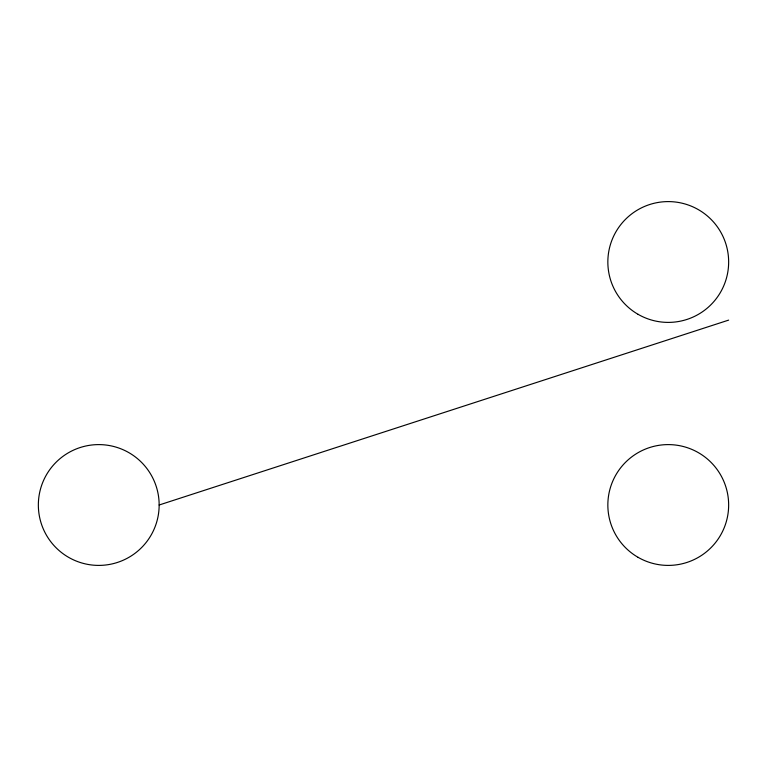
<?xml version="1.0" encoding="UTF-8"?>
<svg xmlns="http://www.w3.org/2000/svg" width="767" height="767" viewBox="0 0 767 767"><rect width="100%" height="100%" fill="white"/><g stroke="black" fill="none" stroke-linecap="round" stroke-linejoin="round"><path stroke-width="1.15" d="M159.153 505.002A60.401 60.401 0 0 0 68.551 452.693A60.401 60.401 0 0 0 68.551 557.312A60.401 60.401 0 0 0 159.153 505.002L728.65 320.117M638.048 557.312A60.401 60.401 0 0 0 728.65 505.002A60.401 60.401 0 0 0 638.048 452.693A60.401 60.401 0 0 0 638.048 557.312M638.048 314.307A60.401 60.401 0 0 0 728.65 261.998A60.401 60.401 0 0 0 638.048 209.688A60.401 60.401 0 0 0 638.048 314.307"/></g></svg>
